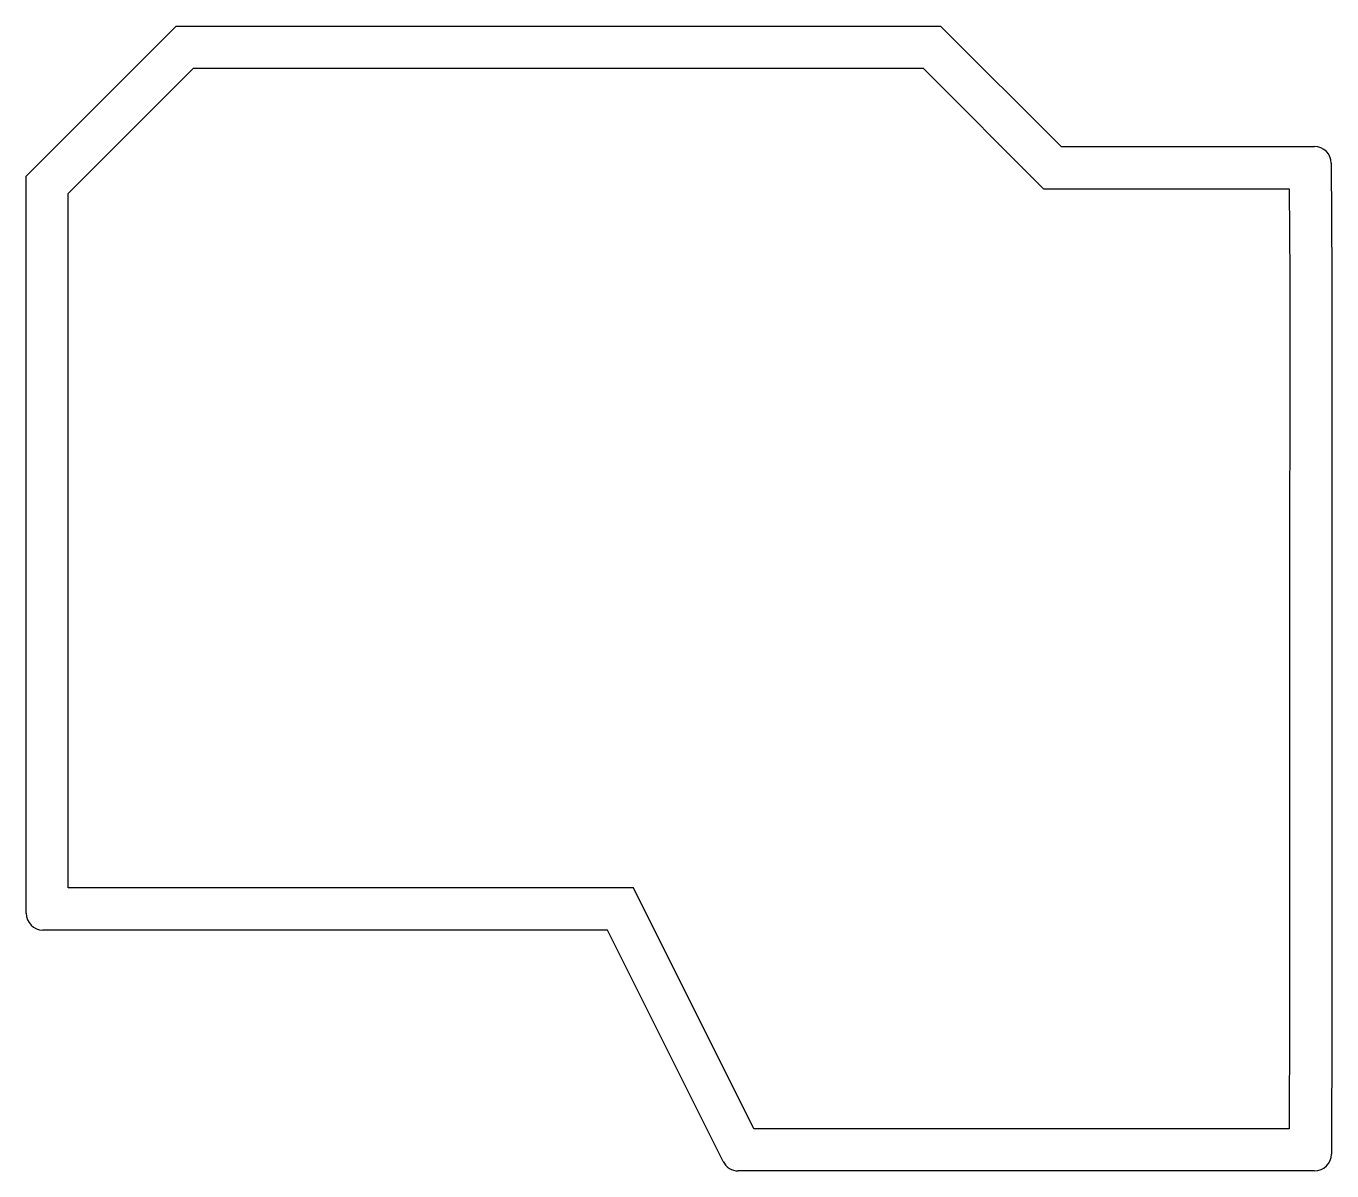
# Model space of a CAD drawing. Extents: x 0.86 to 6.96, y -7.92 to -2.57.
import ezdxf

# ---------------------------------------------------------------- set-up
doc = ezdxf.new("R2010")
doc.units = 0
doc.header["$MEASUREMENT"] = 0
doc.layers.add('VISIBLE', color=7, linetype='CONTINUOUS')

msp = doc.modelspace()

# ---------------------------------------------------------------- linework, layer by layer
at = {"layer": 'VISIBLE'}
for p, q in [((0.8617, -3.2747), (1.5626, -2.5738)), ((1.5626, -2.5738), (5.1333, -2.5738)), ((5.1333, -2.5738), (5.6958, -3.1363)), ((1.0586, -3.3562), (1.6441, -2.7707)), ((1.6441, -2.7707), (5.0517, -2.7707)), ((5.0517, -2.7707), (5.6142, -3.3332)), ((5.6958, -3.1363), (6.8796, -3.1363)), ((6.9584, -3.2147), (6.961, -3.7388)), ((0.8617, -6.7175), (0.8617, -3.2747)), ((5.6142, -3.3332), (6.7621, -3.3332)), ((6.7621, -3.3332), (6.7642, -3.7393)), ((1.0586, -6.5994), (1.0586, -3.3562)), ((6.7642, -3.7393), (6.7642, -4.1331)), ((6.961, -3.7388), (6.961, -4.1331)), ((6.7642, -4.1331), (6.7638, -5.1665)), ((6.961, -4.1331), (6.9606, -5.1666)), ((6.7638, -5.1665), (6.7638, -7.2241)), ((6.9606, -5.1666), (6.9606, -7.2244)), ((3.6986, -6.5994), (1.0586, -6.5994)), ((4.2611, -7.7244), (3.6986, -6.5994)), ((3.5769, -6.7963), (0.9405, -6.7963)), ((4.1177, -7.8777), (3.5769, -6.7963)), ((6.7638, -7.2241), (6.7622, -7.7244)), ((6.9606, -7.2244), (6.9586, -7.8428)), ((6.7622, -7.7244), (4.2611, -7.7244)), ((6.8799, -7.9213), (4.1881, -7.9213))]:
    msp.add_line(p, q, dxfattribs=at)
for centre, start, end in [((6.8796, -3.2151), 0.29209, 90), ((0.9405, -6.7175), 180, 270), ((6.8799, -7.8425), 270, 359.81652), ((4.1881, -7.8425), 206.56505, 270)]:
    msp.add_arc(centre, 0.0787, start, end, dxfattribs=at)

doc.saveas('drawing.dxf')
